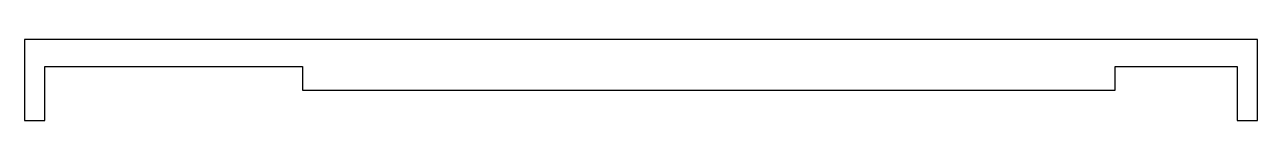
# Model space of a CAD drawing. Header units: metres. Extents: x -91 to 91, y -8 to 4.
import ezdxf

# ---------------------------------------------------------------- set-up
doc = ezdxf.new("R2010")
doc.units = ezdxf.units.M

msp = doc.modelspace()

# ---------------------------------------------------------------- linework, layer by layer
for p, q in [((91, 4), (-91, 4)), ((-91, 4), (-91, -8)), ((91, -8), (91, 4)), ((-88, 0), (-50, 0)), ((-88, -8), (-88, 0)), ((-50, 0), (-50, -3.5)), ((70, -3.5), (70, 0)), ((70, 0), (88, 0)), ((88, 0), (88, -8)), ((-50, -3.5), (70, -3.5)), ((-91, -8), (-88, -8)), ((88, -8), (91, -8))]:
    msp.add_line(p, q)

doc.saveas('drawing.dxf')
